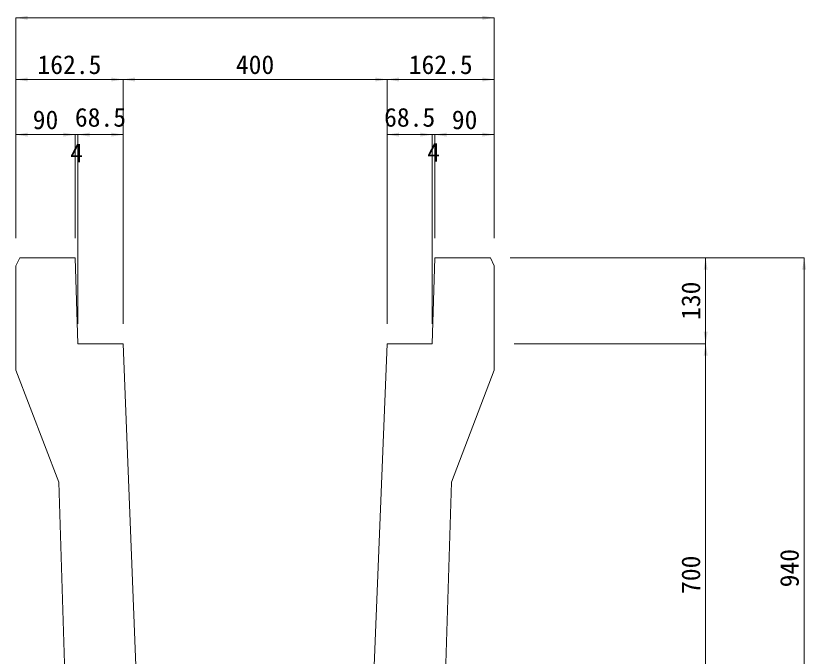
# Model space of a CAD drawing. Units: millimetres at full size; some dimension numbers follow another scale. Extents: x 190759 to 276146, y -52712 to -16236.
# Drawn here: x 249169 to 250367, y -48283 to -47314 of the extents above; entities that cross this region are included whole.
import ezdxf
from ezdxf.enums import TextEntityAlignment as Align

# ---------------------------------------------------------------- set-up
doc = ezdxf.new("R2010")
doc.units = ezdxf.units.MM
doc.header["$LTSCALE"] = 18
doc.layers.add('寸法線', color=7, linetype='Continuous', lineweight=9)
doc.layers.add('本体', color=2, linetype='Continuous', lineweight=13)
doc.styles.add('ＭＳ ゴシック', font='')
doc.styles.get('ＭＳ ゴシック').set_extended_font_data('MS Gothic')

# ---------------------------------------------------------------- blocks, each defined once
blk = doc.blocks.new('filled_arrow')
at = {"color": 0, "linetype": 'Continuous', "lineweight": -2}
blk.add_solid([(7.5, 1.25), (0, 0), (7.5, -1.25)], dxfattribs=at)

msp = doc.modelspace()

# ---------------------------------------------------------------- linework, layer by layer
at = {"layer": '寸法線'}
for p, q in [((249169.03, -47316.62), (249894.03, -47316.62)), ((249169.03, -47650.17), (249169.03, -47316.62)), ((249894.03, -47650.17), (249894.03, -47316.62)), ((249169.03, -47410.06), (249331.53, -47410.06)), ((249169.03, -47650.17), (249169.03, -47410.06)), ((249331.53, -47410.06), (249731.53, -47410.06)), ((249331.53, -47780.17), (249331.53, -47410.06)), ((249331.53, -47780.17), (249331.53, -47410.06)), ((249731.53, -47780.17), (249731.53, -47410.06)), ((249731.53, -47410.06), (249894.03, -47410.06)), ((249731.53, -47780.17), (249731.53, -47410.06)), ((249894.03, -47650.17), (249894.03, -47410.06)), ((249169.03, -47493.58), (249259.03, -47493.58)), ((249169.03, -47650.17), (249169.03, -47493.58)), ((249223.03, -47493.58), (249299.03, -47493.58)), ((249259.03, -47650.17), (249259.03, -47493.58)), ((249259.03, -47650.17), (249259.03, -47493.58)), ((249263.03, -47780.17), (249263.03, -47493.58)), ((249263.03, -47493.58), (249331.53, -47493.58)), ((249263.03, -47780.17), (249263.03, -47493.58)), ((249331.53, -47780.17), (249331.53, -47493.58)), ((249731.53, -47493.58), (249800.03, -47493.58)), ((249731.53, -47780.17), (249731.53, -47493.58)), ((249764.03, -47493.58), (249840.03, -47493.58)), ((249800.03, -47780.17), (249800.03, -47493.58)), ((249800.03, -47780.17), (249800.03, -47493.58)), ((249804.03, -47650.17), (249804.03, -47493.58)), ((249804.03, -47493.58), (249894.03, -47493.58)), ((249804.03, -47650.17), (249804.03, -47493.58)), ((249894.03, -47650.17), (249894.03, -47493.58)), ((249918.03, -47680.17), (250363.58, -47680.17)), ((249924.03, -47680.17), (250214.24, -47680.17)), ((250214.24, -47810.17), (250214.24, -47680.17)), ((250363.58, -48620.17), (250363.58, -47680.17)), ((249924.03, -47810.17), (250214.24, -47810.17)), ((249924.03, -47810.17), (250214.24, -47810.17)), ((250214.24, -48510.17), (250214.24, -47810.17))]:
    msp.add_line(p, q, dxfattribs=at)
at = {"layer": '本体'}
for p, q in [((249169.03, -47692.17), (249175.03, -47680.17)), ((249175.03, -47680.17), (249259.03, -47680.17)), ((249259.03, -47680.17), (249263.03, -47810.17)), ((249804.03, -47680.17), (249800.03, -47810.17)), ((249888.03, -47680.17), (249804.03, -47680.17)), ((249894.03, -47692.17), (249888.03, -47680.17)), ((249169.03, -47850.17), (249169.03, -47692.17)), ((249894.03, -47850.17), (249894.03, -47692.17)), ((249263.03, -47810.17), (249331.53, -47810.17)), ((249356.84, -48442.97), (249331.53, -47810.17)), ((249706.22, -48442.97), (249731.53, -47810.17)), ((249800.03, -47810.17), (249731.53, -47810.17)), ((249234.03, -48020.17), (249169.03, -47850.17)), ((249829.03, -48020.17), (249894.03, -47850.17)), ((249252.19, -48594.33), (249234.03, -48020.17)), ((249829.03, -48020.17), (249810.87, -48594.33))]:
    msp.add_line(p, q, dxfattribs=at)

# ---------------------------------------------------------------- block references
at = {"layer": '寸法線', "xscale": 2.4, "yscale": 2.4}
for p in [(249169.03, -47316.62), (249169.03, -47410.06), (249331.53, -47410.06), (249731.53, -47410.06), (249169.03, -47493.58), (249263.03, -47493.58), (249263.03, -47493.58), (249731.53, -47493.58), (249804.03, -47493.58), (249804.03, -47493.58)]:
    msp.add_blockref('filled_arrow', p, dxfattribs=at)
for p, rotation in [((249894.03, -47316.62), 180), ((249331.53, -47410.06), 180), ((249731.53, -47410.06), 180), ((249894.03, -47410.06), 180), ((249259.03, -47493.58), 180), ((249259.03, -47493.58), 180), ((249331.53, -47493.58), 180), ((249800.03, -47493.58), 180), ((249800.03, -47493.58), 180), ((249894.03, -47493.58), 180), ((250214.24, -47680.17), 270), ((250363.58, -47680.17), 270), ((250214.24, -47810.17), 90), ((250214.24, -47810.17), 270)]:
    msp.add_blockref('filled_arrow', p, dxfattribs=dict(at, rotation=rotation))

# ---------------------------------------------------------------- texts
at = {"layer": '寸法線', "style": 'ＭＳ ゴシック'}
for s, p in [('162.5', (249250.28, -47387.56)), ('400', (249531.53, -47387.56)), ('162.5', (249812.78, -47387.56)), ('90', (249214.03, -47471.08)), ('68.5', (249297.28, -47467.33)), ('68.5', (249765.78, -47467.33)), ('90', (249849.03, -47471.08)), ('4', (249802.03, -47520.09)), ('4', (249261.03, -47521.13))]:
    msp.add_text(s, height=28.48, dxfattribs=at).set_placement(p, align=Align.MIDDLE_CENTER)
for s, p in [('130', (250191.74, -47745.17)), ('940', (250341.08, -48150.17)), ('700', (250191.74, -48160.17))]:
    msp.add_text(s, height=28.48, rotation=90, dxfattribs=at).set_placement(p, align=Align.MIDDLE_CENTER)

doc.saveas('drawing.dxf')
